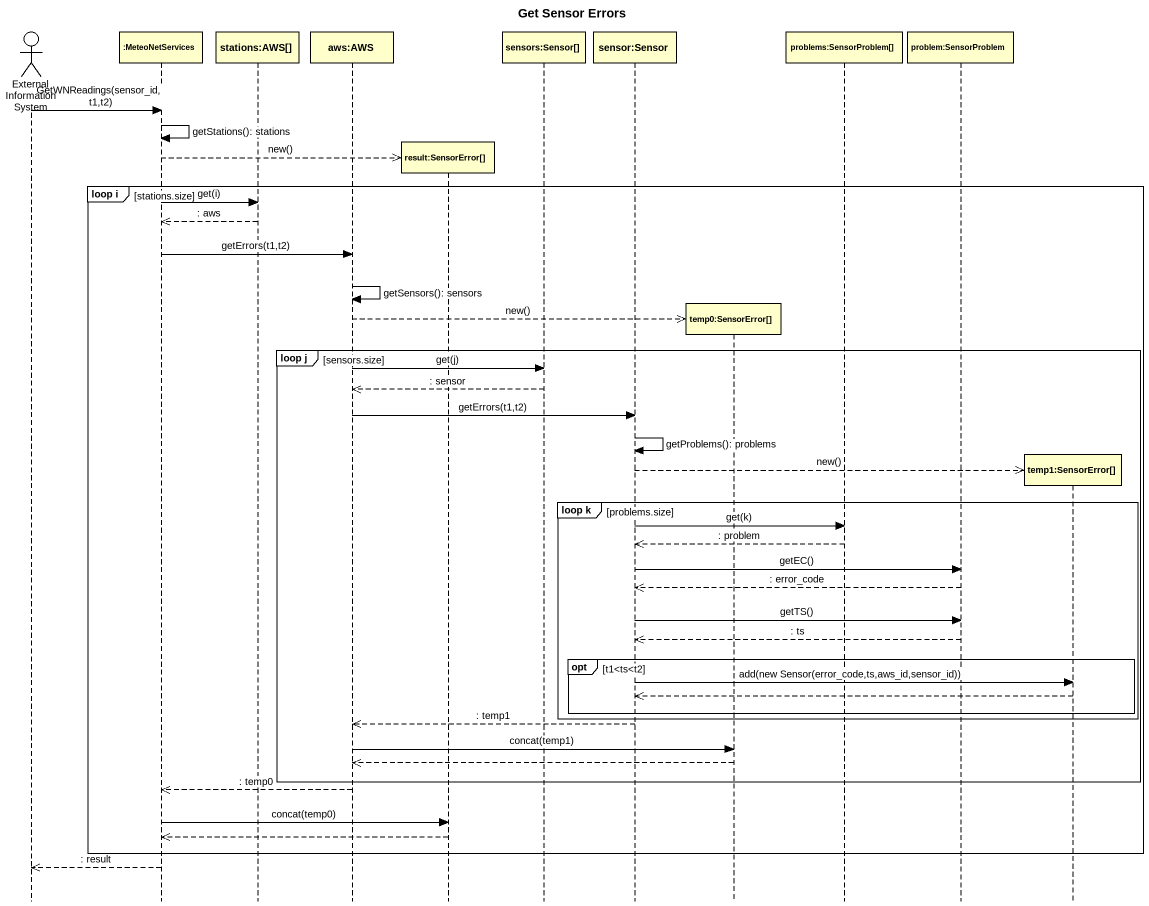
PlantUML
@startuml
title Get Sensor Errors
hide footbox
actor "External Information System" as External_Information_System
participant ":MeteoNetServices" as MeteoNetServices
participant "stations:AWS[]" as stations_AWS
participant "aws:AWS" as aws_AWS
participant "result:SensorError[]" as result_SensorError
participant "sensors:Sensor[]" as sensors_Sensor
participant "sensor:Sensor" as sensor_Sensor
participant "temp0:SensorError[]" as temp0_SensorError
participant "problems:SensorProblem[]" as problems_SensorProblem
participant "problem:SensorProblem" as problem_SensorProblem
participant "temp1:SensorError[]" as temp1_SensorError

External_Information_System -> MeteoNetServices : GetWNReadings(sensor_id,t1,t2)
MeteoNetServices -> MeteoNetServices : getStations(): stations
MeteoNetServices -->> result_SensorError ** : new()
group loop i [stations.size]
  MeteoNetServices -> stations_AWS : get(i)
  stations_AWS -->> MeteoNetServices : : aws
  MeteoNetServices -> aws_AWS : getErrors(t1,t2)
  aws_AWS -> aws_AWS : getSensors(): sensors
  aws_AWS -->> temp0_SensorError ** : new()
  group loop j [sensors.size]
    aws_AWS -> sensors_Sensor : get(j)
    sensors_Sensor -->> aws_AWS : : sensor
    aws_AWS -> sensor_Sensor : getErrors(t1,t2)
    sensor_Sensor -> sensor_Sensor : getProblems(): problems
    sensor_Sensor -->> temp1_SensorError ** : new()
    group loop k [problems.size]
      sensor_Sensor -> problems_SensorProblem : get(k)
      problems_SensorProblem -->> sensor_Sensor : : problem
      sensor_Sensor -> problem_SensorProblem : getEC()
      problem_SensorProblem -->> sensor_Sensor : : error_code
      sensor_Sensor -> problem_SensorProblem : getTS()
      problem_SensorProblem -->> sensor_Sensor : : ts
      opt t1<ts<t2
        sensor_Sensor -> temp1_SensorError : add(new Sensor(error_code,ts,aws_id,sensor_id))
        temp1_SensorError -->> sensor_Sensor
      end
    end
    sensor_Sensor -->> aws_AWS : : temp1
    aws_AWS -> temp0_SensorError : concat(temp1)
    temp0_SensorError -->> aws_AWS
  end
  aws_AWS -->> MeteoNetServices : : temp0
  MeteoNetServices -> result_SensorError : concat(temp0)
  result_SensorError -->> MeteoNetServices
end
MeteoNetServices -->> External_Information_System : : result
@enduml
